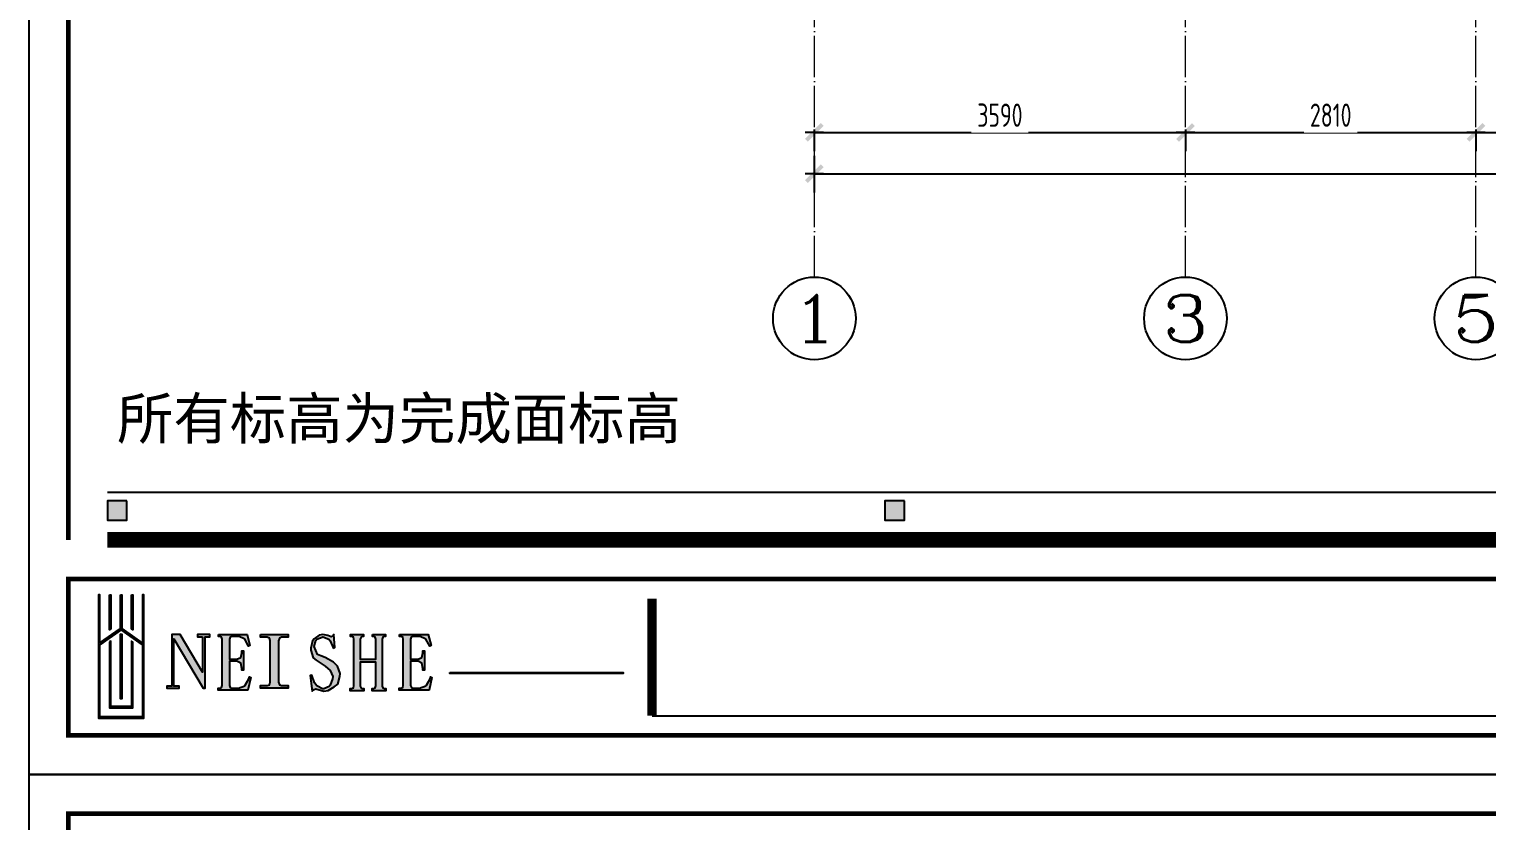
# Model space of a CAD drawing. Header units: inches. Extents: x -50945 to 250244, y -404780 to 18493.
# Drawn here: x 91323 to 105423, y -315326 to -307663 of the extents above; entities that cross this region are included whole.
import ezdxf
from ezdxf.enums import TextEntityAlignment as Align

# ---------------------------------------------------------------- set-up
doc = ezdxf.new("R2010")
doc.units = ezdxf.units.IN
doc.header["$MEASUREMENT"] = 0
doc.linetypes.add('DOTE', pattern=[2.42, 2, -0.2, 0.02, -0.2])
for name, color, linetype in [('15开关布置图-YJ', 2, 'Continuous'), ('AXIS', 1, 'Continuous'), ('AXIS_TEXT', 7, 'Continuous'), ('A图框', 7, 'Continuous'), ('D-ARCHI', 250, 'Continuous'), ('外标注', 50, 'Continuous')]:
    doc.layers.add(name, color=color, linetype=linetype)
doc.styles.add('_TCH_AXIS', font='COMPLEX', dxfattribs={"bigfont": 'GBCBIG'})
doc.styles.add('COMPLEX', font='COMPLEX')
doc.styles.add('HBA-DIMT', font='ARCHS.SHX', dxfattribs={"width": 0.8})
doc.styles.get("Standard").update_dxf_attribs({"font": 'arial.ttf'})
doc.dimstyles.new('HBA_40', dxfattribs={"dimscale": 50, "dimtxt": 2.5, "dimasz": 0.1, "dimexe": 2, "dimexo": 2.5, "dimgap": 0.6, "dimtad": 1, "dimdec": 0, "dimrnd": 5, "dimzin": 0, "dimtxsty": 'HBA-DIMT', "dimblk": 'HBA_DIMENSION_TICK', "dimblk1": 'HBA_DIMENSION_TICK', "dimblk2": 'HBA_DIMENSION_TICK', "dimcen": 0.125, "dimclrd": 44, "dimclre": 44, "dimclrt": 2, "dimadec": 0, "dimazin": 0, "dimtfac": 1, "dimtdec": 0, "dimtix": 1, "dimtmove": 1, "dimatfit": 3, "dimldrblk": 'HBA_Leader_Dot', "dimfxl": 0, "dimtvp": 1, "dimtfill": 1, "dimtolj": 1, "dimtzin": 0, "dimarcsym": 0})

# ---------------------------------------------------------------- blocks, each defined once
blk = doc.blocks.new('HBA_DIMENSION_TICK')
at = {"color": 0, "linetype": 'ByBlock'}
for p, q in [((-10, 0), (0, 0)), ((0, 0), (10, 0))]:
    blk.add_line(p, q, dxfattribs=at)
at = {"color": 50, "linetype": 'ByBlock'}
blk.add_solid([(-10, -7), (-7, -10), (7, 10), (10, 7)], dxfattribs=at)
blk = doc.blocks.new('*D695')
at = {"layer": 'Defpoints', "color": 0, "transparency": 16777216}
for p in [(98918, -308408), (102508, -308408), (102508, -308663)]:
    blk.add_point(p, dxfattribs=at)
at = {"layer": '外标注', "color": 44, "lineweight": -2, "transparency": 16777216}
for p, q in [((98918, -308633), (98918, -308843)), ((102508, -308633), (102508, -308843)), ((98927, -308663), (102499, -308663))]:
    blk.add_line(p, q, dxfattribs=at)
at = {"layer": '外标注', "color": 44, "lineweight": -2, "transparency": 16777216, "xscale": 9, "yscale": 9, "zscale": 9, "rotation": 180}
blk.add_blockref('HBA_DIMENSION_TICK', (98918, -308663), dxfattribs=at)
at = {"layer": '外标注', "color": 44, "lineweight": -2, "transparency": 16777216, "xscale": 9, "yscale": 9, "zscale": 9}
blk.add_blockref('HBA_DIMENSION_TICK', (102508, -308663), dxfattribs=at)
at = {"layer": '外标注', "color": 2, "transparency": 16777216, "insert": (100713, -308496), "char_height": 225, "attachment_point": 5, "style": 'HBA-DIMT', "bg_fill": 3, "box_fill_scale": 1.25, "bg_fill_color": 256, "bg_fill_true_color": 13158600, "bg_fill_transparency": 0}
blk.add_mtext('\\A1;3590', dxfattribs=at)
blk = doc.blocks.new('HBA_Leader_Dot')
at = {"color": 0, "linetype": 'ByBlock'}
blk.add_line((-5, 0), (-10, 0), dxfattribs=at)
at = {"color": 0, "linetype": 'ByBlock', "const_width": 5}
blk.add_lwpolyline([(-2.5, 0, 1), (2.5, 0, 1)], format="xyb", close=True, dxfattribs=at)
blk = doc.blocks.new('*D696')
at = {"layer": 'Defpoints', "color": 0, "transparency": 16777216}
for p in [(102508, -308408), (105318, -308408), (105318, -308663)]:
    blk.add_point(p, dxfattribs=at)
at = {"layer": '外标注', "color": 44, "lineweight": -2, "transparency": 16777216}
for p, q in [((102508, -308633), (102508, -308843)), ((105318, -308633), (105318, -308843)), ((102517, -308663), (105309, -308663))]:
    blk.add_line(p, q, dxfattribs=at)
at = {"layer": '外标注', "color": 44, "lineweight": -2, "transparency": 16777216, "xscale": 9, "yscale": 9, "zscale": 9, "rotation": 180}
blk.add_blockref('HBA_DIMENSION_TICK', (102508, -308663), dxfattribs=at)
at = {"layer": '外标注', "color": 44, "lineweight": -2, "transparency": 16777216, "xscale": 9, "yscale": 9, "zscale": 9}
blk.add_blockref('HBA_DIMENSION_TICK', (105318, -308663), dxfattribs=at)
at = {"layer": '外标注', "color": 2, "transparency": 16777216, "insert": (103913, -308496), "char_height": 225, "attachment_point": 5, "style": 'HBA-DIMT', "bg_fill": 3, "box_fill_scale": 1.25, "bg_fill_color": 256, "bg_fill_true_color": 13158600, "bg_fill_transparency": 0}
blk.add_mtext('\\A1;2810', dxfattribs=at)
blk = doc.blocks.new('*D697')
at = {"layer": 'Defpoints', "color": 0, "transparency": 16777216}
for p in [(105318, -308408), (106638, -308408), (106638, -308663)]:
    blk.add_point(p, dxfattribs=at)
at = {"layer": '外标注', "color": 44, "lineweight": -2, "transparency": 16777216}
for p, q in [((105318, -308633), (105318, -308843)), ((106638, -308633), (106638, -308843)), ((105327, -308663), (106629, -308663))]:
    blk.add_line(p, q, dxfattribs=at)
at = {"layer": '外标注', "color": 44, "lineweight": -2, "transparency": 16777216, "xscale": 9, "yscale": 9, "zscale": 9, "rotation": 180}
blk.add_blockref('HBA_DIMENSION_TICK', (105318, -308663), dxfattribs=at)
at = {"layer": '外标注', "color": 44, "lineweight": -2, "transparency": 16777216, "xscale": 9, "yscale": 9, "zscale": 9}
blk.add_blockref('HBA_DIMENSION_TICK', (106638, -308663), dxfattribs=at)
at = {"layer": '外标注', "color": 2, "transparency": 16777216, "insert": (105978, -308496), "char_height": 225, "attachment_point": 5, "style": 'HBA-DIMT', "bg_fill": 3, "box_fill_scale": 1.25, "bg_fill_color": 256, "bg_fill_true_color": 13158600, "bg_fill_transparency": 0}
blk.add_mtext('\\A1;1320', dxfattribs=at)
blk = doc.blocks.new('*D703')
at = {"layer": 'Defpoints', "color": 0, "transparency": 16777216}
for p in [(98918, -308663), (113618, -308663), (113618, -309063)]:
    blk.add_point(p, dxfattribs=at)
at = {"layer": '外标注', "color": 44, "lineweight": -2, "transparency": 16777216}
for p, q in [((98918, -308888), (98918, -309243)), ((113618, -308888), (113618, -309243)), ((98927, -309063), (113609, -309063))]:
    blk.add_line(p, q, dxfattribs=at)
at = {"layer": '外标注', "color": 44, "lineweight": -2, "transparency": 16777216, "xscale": 9, "yscale": 9, "zscale": 9, "rotation": 180}
blk.add_blockref('HBA_DIMENSION_TICK', (98918, -309063), dxfattribs=at)
at = {"layer": '外标注', "color": 44, "lineweight": -2, "transparency": 16777216, "xscale": 9, "yscale": 9, "zscale": 9}
blk.add_blockref('HBA_DIMENSION_TICK', (113618, -309063), dxfattribs=at)
at = {"layer": '外标注', "color": 2, "transparency": 16777216, "insert": (106268, -308896), "char_height": 225, "attachment_point": 5, "style": 'HBA-DIMT', "bg_fill": 3, "box_fill_scale": 1.25, "bg_fill_color": 256, "bg_fill_true_color": 13158600, "bg_fill_transparency": 0}
blk.add_mtext('\\A1;14700', dxfattribs=at)
blk = doc.blocks.new('_AXISO')
blk.add_circle((0, 0), 0.5)
at = {"layer": 'AXIS_TEXT', "style": 'COMPLEX', "width": 1.041667}
blk.add_attdef('A', text='', height=0.56, dxfattribs=at).set_placement((-0.25, -0.28), (0.25, -0.28), align=Align.FIT)
blk = doc.blocks.new('gegwe')
h = blk.add_hatch(color=9)
h.paths.add_polyline_path([(189652, -49616), (189652, -49028), (189629, -49028), (189629, -49617), (189269, -49867), (189269, -49028), (189267, -49028), (189246, -49028), (189246, -51182), (190039, -51182), (190039, -49027), (190014, -49027), (190014, -49865), (190014, -49868)])
h.paths.add_polyline_path([(190014, -49898), (190014, -51161), (189269, -51161), (189269, -49898), (189642, -49636)], flags=16)
h.paths.add_polyline_path([(189641, -49706), (189653, -49716), (189653, -50844), (189629, -50844), (189629, -49716)], flags=0)
h.paths.add_polyline_path([(189825, -49834), (189847, -49852), (189847, -51000), (189439, -51000), (189439, -49849), (189461, -49834), (189461, -50979), (189825, -50979)], flags=0)
h.paths.add_polyline_path([(189439, -49636), (189459, -49620), (189459, -49028), (189439, -49028)], flags=17)
h.paths.add_polyline_path([(189822, -49620), (189847, -49637), (189847, -49027), (189822, -49027)])
at = {"color": 9}
for points in [[(189267, -49028), (189246, -49028), (189246, -51182), (190039, -51182), (190039, -49027), (190014, -49027), (190014, -49865), (190014, -49868)], [(189269, -49867), (189269, -49028), (189267, -49028)], [(189269, -49867), (189629, -49617), (189629, -49028)], [(189439, -49028), (189459, -49028), (189459, -49620), (189439, -49636), (189439, -49028)], [(189629, -49028), (189650, -49028), (189652, -49028), (189652, -49616), (190014, -49868)], [(190014, -49898), (189642, -49636), (189269, -49898)], [(190014, -49898), (190014, -51161), (189269, -51161), (189269, -49898)], [(189439, -49849), (189439, -51000), (189847, -51000), (189847, -49852), (189825, -49834), (189825, -50979), (189461, -50979), (189461, -49834), (189461, -49834), (189439, -49849)], [(189641, -49706), (189653, -49716), (189653, -50844), (189629, -50844), (189629, -49716), (189641, -49706)]]:
    blk.add_lwpolyline(points, dxfattribs=at)
blk.add_lwpolyline([(189822, -49027), (189842, -49027), (189847, -49027), (189847, -49637), (189822, -49620), (189822, -49027)], close=True, dxfattribs=at)
blk = doc.blocks.new('gegeg')
at = {"layer": 'A图框'}
h = blk.add_hatch(color=256, dxfattribs=at)
h.dxf.hatch_style = 1
h.paths.add_polyline_path([(133887, -57733), (134062, -57733), (134062, -57558), (133887, -57558)])
h = blk.add_hatch(color=256, dxfattribs=at)
h.dxf.hatch_style = 1
h.paths.add_polyline_path([(140844, -57733), (141019, -57733), (141019, -57558), (140844, -57558)])
for points in [[(134739, -58777), (134739, -59093), (134540, -58756), (134463, -58756), (134463, -59217), (134420, -59217), (134420, -59237), (134529, -59237), (134529, -59217), (134483, -59217), (134483, -58794), (134745, -59237), (134761, -59237), (134761, -58777), (134804, -58777), (134804, -58756), (134693, -58756), (134693, -58777)], [(134914, -59212), (134909, -59229), (134893, -59235), (134879, -59235), (134879, -59253), (135145, -59253), (135170, -59139), (135158, -59133), (135153, -59151), (135121, -59209), (135116, -59214), (135061, -59235), (135000, -59235), (134986, -59229), (134980, -59212), (134980, -58994), (135047, -58994), (135082, -59011), (135091, -59061), (135091, -59073), (135105, -59073), (135105, -58901), (135091, -58901), (135091, -58919), (135082, -58962), (135047, -58977), (134980, -58977), (134980, -58796), (134986, -58779), (135000, -58774), (135065, -58773), (135114, -58794), (135151, -58861), (135163, -58855), (135137, -58756), (134881, -58756), (134881, -58773), (134893, -58773), (134909, -58779), (134914, -58797)], [(135417, -58811), (135426, -58787), (135445, -58779), (135506, -58779), (135506, -58756), (135256, -58756), (135256, -58779), (135317, -58779), (135338, -58787), (135344, -58810), (135344, -59182), (135339, -59205), (135316, -59213), (135256, -59213), (135256, -59237), (135506, -59237), (135506, -59213), (135446, -59213), (135427, -59206), (135417, -59182)], [(135837, -59038), (135882, -59078), (135903, -59132), (135902, -59152), (135881, -59208), (135872, -59220), (135825, -59243), (135813, -59242), (135761, -59214), (135741, -59189), (135716, -59118), (135702, -59123), (135721, -59263), (135737, -59248), (135751, -59243), (135823, -59263), (135863, -59257), (135916, -59223), (135949, -59199), (135968, -59131), (135971, -59105), (135945, -59040), (135909, -59002), (135837, -58960), (135798, -58947), (135768, -58935), (135738, -58864), (135753, -58809), (135762, -58797), (135809, -58778), (135816, -58777), (135869, -58797), (135880, -58811), (135910, -58880), (135922, -58873), (135912, -58756), (135903, -58771), (135889, -58777), (135860, -58765), (135816, -58756), (135782, -58762), (135736, -58794), (135724, -58813), (135707, -58877), (135707, -58896), (135730, -58964), (135755, -58986)], [(136289, -59003), (136289, -59216), (136284, -59234), (136268, -59240), (136256, -59240), (136256, -59258), (136379, -59258), (136379, -59240), (136367, -59240), (136353, -59234), (136346, -59218), (136346, -58797), (136353, -58780), (136367, -58774), (136377, -58774), (136377, -58756), (136258, -58756), (136258, -58774), (136268, -58774), (136284, -58780), (136289, -58797), (136289, -58975), (136150, -58975), (136150, -58797), (136157, -58780), (136172, -58774), (136180, -58774), (136180, -58756), (136062, -58756), (136062, -58774), (136072, -58774), (136088, -58780), (136093, -58797), (136093, -59216), (136088, -59234), (136072, -59240), (136060, -59240), (136060, -59258), (136183, -59258), (136183, -59240), (136171, -59240), (136157, -59235), (136150, -59217), (136150, -59003)], [(136534, -59212), (136530, -59229), (136514, -59235), (136499, -59235), (136499, -59253), (136765, -59253), (136791, -59139), (136779, -59133), (136774, -59151), (136742, -59209), (136736, -59214), (136681, -59235), (136621, -59235), (136607, -59229), (136600, -59212), (136600, -58994), (136667, -58994), (136702, -59011), (136711, -59061), (136711, -59073), (136725, -59073), (136725, -58901), (136711, -58901), (136711, -58919), (136702, -58962), (136668, -58977), (136600, -58977), (136600, -58796), (136606, -58779), (136620, -58774), (136686, -58773), (136734, -58794), (136771, -58861), (136783, -58855), (136758, -58756), (136502, -58756), (136502, -58773), (136513, -58773), (136530, -58779), (136534, -58797)], [(138503, -59104), (138503, -59096), (136951, -59096), (136951, -59104)]]:
    blk.add_hatch(color=256, dxfattribs=at).paths.add_polyline_path(points)
for p, q in [((133887, -57482), (161887, -57482)), ((138761, -59483), (146834, -59483))]:
    blk.add_line(p, q, dxfattribs=at)
for points in [[(162587, -39218), (162587, -60008), (133187, -60008), (133187, -39218)], [(134062, -57558), (133887, -57558), (133887, -57733), (134062, -57733)], [(141019, -57558), (140844, -57558), (140844, -57733), (141019, -57733)], [(134739, -58777), (134739, -59093), (134540, -58756), (134463, -58756), (134463, -59217), (134420, -59217), (134420, -59237), (134529, -59237), (134529, -59217), (134483, -59217), (134483, -58794), (134745, -59237), (134761, -59237), (134761, -58777), (134804, -58777), (134804, -58756), (134693, -58756), (134693, -58777), (134739, -58777)], [(135256, -58756), (135506, -58756), (135506, -58779), (135445, -58779), (135426, -58787), (135417, -58811), (135417, -59182), (135427, -59206), (135446, -59213), (135506, -59213), (135506, -59237), (135256, -59237), (135256, -59213), (135316, -59213), (135339, -59205), (135344, -59182), (135344, -58810), (135338, -58787), (135317, -58779), (135256, -58779), (135256, -58756)], [(136951, -59096), (138503, -59096), (138503, -59104), (136951, -59104)]]:
    blk.add_lwpolyline(points, close=True, dxfattribs=at)
for points, const_width in [([(133537, -40125), (133537, -39568), (162237, -39568), (162237, -57908)], 42), ([(133537, -57908), (133537, -42755)], 42), ([(161887, -57908), (133887, -57908)], 140), ([(138761, -58433), (138761, -59483)], 84)]:
    blk.add_lwpolyline(points, dxfattribs=dict(at, const_width=const_width))
at = {"layer": 'A图框', "const_width": 42}
blk.add_lwpolyline([(133537, -58258), (162237, -58258), (162237, -59658), (133537, -59658)], close=True, dxfattribs=at)
at = {"layer": 'A图框'}
for points in [[(134882, -58756), (135137, -58756), (135163, -58855), (135151, -58861), (135116, -58798), (135112, -58793), (135065, -58773), (135000, -58774), (134986, -58779), (134980, -58796), (134980, -58977), (135047, -58977), (135082, -58962), (135091, -58919), (135091, -58901), (135105, -58901), (135105, -59073), (135091, -59073), (135091, -59061), (135082, -59011), (135047, -58994), (134980, -58994), (134980, -59212), (134986, -59229), (135000, -59235), (135061, -59235), (135116, -59214), (135121, -59209), (135153, -59151), (135158, -59133), (135170, -59139), (135145, -59253), (134879, -59253), (134879, -59235), (134893, -59235), (134909, -59229), (134914, -59212), (134914, -58797), (134909, -58779), (134893, -58773), (134881, -58773), (134881, -58756)], [(135910, -58880), (135922, -58873), (135912, -58756), (135903, -58771), (135889, -58777), (135860, -58765), (135816, -58756), (135782, -58762), (135736, -58794), (135724, -58813), (135707, -58877), (135707, -58896), (135730, -58964), (135755, -58986), (135837, -59038), (135882, -59078), (135903, -59132), (135902, -59152), (135881, -59208), (135872, -59220), (135825, -59243), (135813, -59242), (135761, -59214), (135741, -59189), (135716, -59118), (135702, -59123), (135721, -59263), (135737, -59248), (135751, -59243), (135823, -59263), (135863, -59257), (135916, -59223), (135949, -59199), (135968, -59131), (135971, -59105), (135945, -59040), (135909, -59002), (135837, -58960), (135798, -58947), (135768, -58935), (135738, -58864), (135753, -58809), (135762, -58797), (135809, -58778), (135816, -58777), (135869, -58797), (135880, -58811), (135910, -58880)], [(136258, -58756), (136377, -58756), (136377, -58774), (136367, -58774), (136353, -58780), (136346, -58797), (136346, -59218), (136353, -59234), (136367, -59240), (136379, -59240), (136379, -59258), (136256, -59258), (136256, -59240), (136268, -59240), (136284, -59234), (136289, -59216), (136289, -59003), (136150, -59003), (136150, -59217), (136157, -59235), (136171, -59240), (136183, -59240), (136183, -59258), (136060, -59258), (136060, -59240), (136072, -59240), (136088, -59234), (136093, -59216), (136093, -58797), (136088, -58780), (136072, -58774), (136062, -58774), (136062, -58756), (136180, -58756), (136180, -58774), (136172, -58774), (136157, -58780), (136150, -58797), (136150, -58975), (136289, -58975), (136289, -58797), (136284, -58780), (136268, -58774), (136258, -58774), (136258, -58756)], [(136502, -58756), (136758, -58756), (136783, -58855), (136771, -58861), (136736, -58798), (136732, -58793), (136686, -58773), (136620, -58774), (136606, -58779), (136600, -58796), (136600, -58977), (136668, -58977), (136702, -58962), (136711, -58919), (136711, -58901), (136725, -58901), (136725, -59073), (136711, -59073), (136711, -59061), (136702, -59011), (136667, -58994), (136600, -58994), (136600, -59212), (136607, -59229), (136621, -59235), (136681, -59235), (136736, -59214), (136742, -59209), (136774, -59151), (136779, -59133), (136791, -59139), (136765, -59253), (136499, -59253), (136499, -59235), (136514, -59235), (136530, -59229), (136534, -59212), (136534, -58797), (136530, -58779), (136513, -58773), (136502, -58773), (136502, -58756)]]:
    blk.add_lwpolyline(points, dxfattribs=at)
at = {"layer": '15开关布置图-YJ', "color": 2, "xscale": 0.5119999999988067, "yscale": 0.5119999999988067, "zscale": 0.5119999999988067}
blk.add_blockref('gegwe', (36914, -33299), dxfattribs=at)

msp = doc.modelspace()

# ---------------------------------------------------------------- block references
at = {"layer": '15开关布置图-YJ', "color": 2, "xscale": 1.081091401797356, "yscale": 1.081091401797356, "zscale": 1.081091401797356}
msp.add_blockref('gegeg', (-52664.31, -272478.19), dxfattribs=at)
at = {"layer": 'AXIS'}
ref = msp.add_blockref('_AXISO', (98918.45, -310462.84), dxfattribs=dict(at, xscale=800, yscale=800, zscale=800))
ref.add_attrib('A', '1', dxfattribs={"layer": 'AXIS_TEXT', "height": 452.55, "style": '_TCH_AXIS', "width": 2.333333}).set_placement((98692.18, -310689.12), (99144.73, -310689.12), align=Align.FIT)
ref = msp.add_blockref('_AXISO', (102508.15, -310462.84), dxfattribs=dict(at, xscale=800, yscale=800, zscale=800))
ref.add_attrib('A', '3', dxfattribs={"layer": 'AXIS_TEXT', "height": 452.55, "style": '_TCH_AXIS', "width": 1.5}).set_placement((102281.88, -310689.12), (102734.42, -310689.12), align=Align.FIT)
ref = msp.add_blockref('_AXISO', (105318.15, -310462.84), dxfattribs=dict(at, xscale=800, yscale=800, zscale=800))
ref.add_attrib('A', '5', dxfattribs={"layer": 'AXIS_TEXT', "height": 452.55, "style": '_TCH_AXIS', "width": 1.5}).set_placement((105091.88, -310689.12), (105544.42, -310689.12), align=Align.FIT)

# ---------------------------------------------------------------- texts
at = {"layer": '15开关布置图-YJ', "color": 241, "insert": (92172.62, -311231.33), "char_height": 400, "attachment_point": 1}
msp.add_mtext_dynamic_manual_height_columns('{\\fArial Unicode MS|b0|i0|c134|p0;所有标高为完成面标高}', width=6146.256, gutter_width=0.5, heights=[0], dxfattribs=at)

# ---------------------------------------------------------------- dimensions: what is measured, and where the dimension line sits
at = {"layer": '外标注'}
dim = msp.add_linear_dim(base=(102508.15, -308662.84), p1=(98918.45, -308407.8), p2=(102508.15, -308407.8), dimstyle='HBA_40', override={"dimscale": 90, "dimfxl": 200, "dimfxlon": 1}, dxfattribs=at)
dim.commit()
dim.dimension.update_dxf_attribs({"geometry": '*D695', "text_midpoint": (100713.3, -308496.34)})

# ---------------------------------------------------------------- next in the draw order: dimensions: what is measured, and where the dimension line sits
dim = msp.add_linear_dim(base=(105318.15, -308662.84), p1=(102508.15, -308407.8), p2=(105318.15, -308407.8), dimstyle='HBA_40', override={"dimscale": 90, "dimfxl": 200, "dimfxlon": 1}, dxfattribs=at)
dim.commit()
dim.dimension.update_dxf_attribs({"geometry": '*D696', "text_midpoint": (103913.15, -308496.34)})

# ---------------------------------------------------------------- next in the draw order: dimensions: what is measured, and where the dimension line sits
dim = msp.add_linear_dim(base=(106638.15, -308662.84), p1=(105318.15, -308407.8), p2=(106638.15, -308407.8), dimstyle='HBA_40', override={"dimscale": 90, "dimfxl": 200, "dimfxlon": 1}, dxfattribs=at)
dim.commit()
dim.dimension.update_dxf_attribs({"geometry": '*D697', "text_midpoint": (105978.15, -308496.34)})

# ---------------------------------------------------------------- next in the draw order: dimensions: what is measured, and where the dimension line sits
dim = msp.add_linear_dim(base=(113618.45, -309062.84), p1=(98918.45, -308662.84), p2=(113618.45, -308662.84), dimstyle='HBA_40', override={"dimscale": 90, "dimfxl": 200, "dimfxlon": 1}, dxfattribs=at)
dim.commit()
dim.dimension.update_dxf_attribs({"geometry": '*D703', "text_midpoint": (106268.45, -308896.34)})

# ---------------------------------------------------------------- next in the draw order: linework, layer by layer
at = {"layer": 'D-ARCHI', "color": 251, "linetype": 'DOTE', "lineweight": 5, "ltscale": 200}
for p, q in [((98918.45, -310062.84), (98918.45, -295114.27)), ((102508.15, -310062.84), (102508.15, -303734.51)), ((105318.15, -310062.84), (105318.15, -303734.51))]:
    msp.add_line(p, q, dxfattribs=at)

# ---------------------------------------------------------------- next in the draw order: block references
at = {"layer": '15开关布置图-YJ', "color": 2, "xscale": 1.081091401797356, "yscale": 1.081091401797356, "zscale": 1.081091401797356}
msp.add_blockref('gegeg', (-52664.53, -250002.3), dxfattribs=at)

doc.saveas('drawing.dxf')
